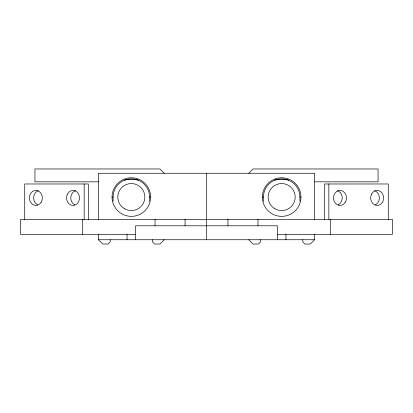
<?xml version="1.0" encoding="UTF-8"?>
<svg xmlns="http://www.w3.org/2000/svg" width="413" height="413" viewBox="0 0 413 413"><rect width="100%" height="100%" fill="white"/><g stroke="black" fill="none" stroke-linecap="round" stroke-linejoin="round"><path stroke-width="0.62" d="M164.255 239.741L159.965 244.031L154.601 244.031L152.459 241.884L152.459 239.741M248.745 173.259L253.035 168.969L378.06 168.969L378.06 181.839L314.582 181.839M314.582 234.068L314.582 239.741L310.297 244.031L304.933 244.031L302.791 241.884L302.791 239.741M124.359 180.223L126.615 179.459M274.691 180.223L276.947 179.459M125.263 179.691L137.405 179.691M275.595 179.691L287.737 179.691M98.418 181.839L34.94 181.839L34.94 168.969L159.965 168.969L164.255 173.259M112.031 197.063L113.105 197.063A18.229 18.229 0 0 1 131.334 178.834A18.229 18.229 0 0 1 149.563 197.063L149.563 201.353M149.563 197.063L150.637 197.063A19.303 19.303 0 0 1 121.685 213.779A19.303 19.303 0 0 1 121.685 180.347A19.303 19.303 0 0 1 150.637 197.063M262.363 197.063L263.437 197.063A18.229 18.229 0 0 1 281.666 178.834A18.229 18.229 0 0 1 299.895 197.063L299.895 201.353M299.895 197.063L300.969 197.063A19.303 19.303 0 0 1 272.017 213.779A19.303 19.303 0 0 1 272.017 180.347A19.303 19.303 0 0 1 300.969 197.063M135.624 234.377L20.65 234.377L20.65 219.365L392.35 219.365L392.35 234.377L277.376 234.377M98.418 234.068L98.418 239.741L314.582 239.741M286.385 179.459L288.641 180.223M136.053 179.459L138.309 180.223M248.745 239.741L253.035 244.031L258.399 244.031L260.541 241.884L260.541 239.741M98.418 239.741L102.703 244.031L108.067 244.031L110.209 241.884L110.209 239.741M388.277 219.365L388.277 183.981L324.556 183.981L324.556 219.365M330.286 219.365L330.286 234.377M328.846 183.981L328.846 219.365M314.582 219.365L314.582 173.259L98.418 173.259L98.418 219.365M285.956 234.377L285.956 239.741M277.376 239.741L277.376 225.803L135.624 225.803L135.624 239.741M263.437 197.063L263.437 201.353M257.97 219.365L257.97 225.803M227.945 219.365L227.945 225.803M206.5 173.259L206.5 239.741M185.055 219.365L185.055 225.803M155.03 219.365L155.03 225.803M127.044 234.377L127.044 239.741M113.105 197.063L113.105 201.353M88.444 219.365L88.444 183.981L24.723 183.981L24.723 219.365M84.154 183.981L84.154 219.365M82.714 219.365L82.714 234.377M74.815 204.858A7.506 6.5 -90 0 1 70.814 197.429A7.506 6.5 -90 0 1 75.62 190.672M37.671 204.858A7.506 6.5 -90 0 1 33.67 197.429A7.506 6.5 -90 0 1 38.476 190.672M337.38 190.672A7.506 6.5 90 0 1 342.186 197.429A7.506 6.5 90 0 1 338.185 204.858M374.524 190.672A7.506 6.5 90 0 1 379.33 197.429A7.506 6.5 90 0 1 375.329 204.858M67.381 194.167A7.506 6.5 90 0 0 73.013 205.426A7.506 6.5 90 0 0 78.64 194.167A7.506 6.5 90 0 0 67.381 194.167M41.026 202.489A7.506 6.5 -90 0 0 36.716 190.481A7.506 6.5 -90 0 0 29.86 200.795A7.506 6.5 -90 0 0 41.026 202.489M124.581 208.766A13.51 13.51 0 0 0 144.844 197.063A13.51 13.51 0 0 0 124.581 185.365A13.51 13.51 0 0 0 124.581 208.766M345.144 202.489A7.506 6.5 -90 0 0 340.839 190.481A7.506 6.5 -90 0 0 333.983 200.795A7.506 6.5 -90 0 0 345.144 202.489M371.504 194.167A7.506 6.5 90 0 0 377.131 205.426A7.506 6.5 90 0 0 382.763 194.167A7.506 6.5 90 0 0 371.504 194.167M274.908 208.766A13.51 13.51 0 0 0 295.176 197.063A13.51 13.51 0 0 0 274.908 185.365A13.51 13.51 0 0 0 274.908 208.766"/></g></svg>
